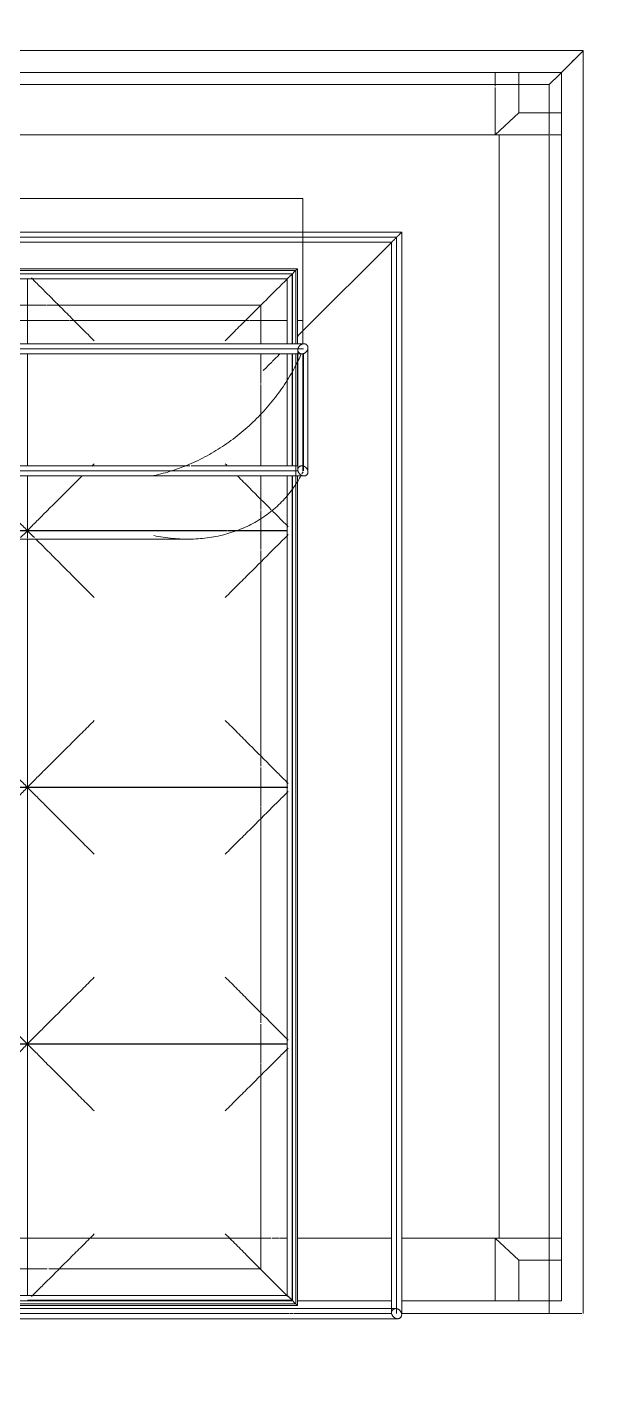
# Model space of a CAD drawing. Header units: inches. Extents: x -2349 to 1043, y -456 to 2193.
# Drawn here: x 796.83 to 814.98, y 405.72 to 448.45 of the extents above; entities that cross this region are included whole.
import ezdxf

# ---------------------------------------------------------------- set-up
doc = ezdxf.new("R2010")
doc.units = ezdxf.units.IN
doc.header["$MEASUREMENT"] = 0
doc.linetypes.add('Dash 1_16_', pattern=[0.125, 0.0625, -0.0625])
for name, color, linetype, lineweight in [('A-DETL', 90, 'Continuous', 9), ('A-WALL', 113, 'Continuous', 13), ('G-ANNO-REVC', 71, 'Continuous', 9), ('I-FURN', 30, 'Continuous', 9)]:
    doc.layers.add(name, color=color, linetype=linetype, lineweight=lineweight)

# ---------------------------------------------------------------- blocks, each defined once
blk = doc.blocks.new('Walls 1 - Walls 1-7438491-7TH FLOOR POWER _ SIGNAL')
at = {"layer": 'A-WALL', "lineweight": 9}
blk.add_open_spline([(998.346, 435.411), (994.366, 442.771), (985.118, 457.018), (967.664, 476.529), (946.99, 493.776), (923.524, 508.403), (897.751, 520.107), (870.205, 528.644), (841.456, 533.838), (821.885, 535), (812.099, 535)], degree=3, dxfattribs=at)
blk = doc.blocks.new('REVIT_SLU235C - REVIT_SLU235C-8102932-7TH FLOOR POWER _ SIGNAL')
at = {"layer": 'I-FURN'}
for p, q in [((46.077, 17.98), (-46.219, 17.98)), ((46.077, -21.408), (46.077, 17.98)), ((45.4, 17.302), (-45.541, 17.302)), ((43.331, 17.302), (-43.473, 17.302)), ((43.331, 17.302), (43.331, 16.869)), ((44.073, 17.302), (43.331, 17.302)), ((45.4, 17.302), (44.073, 17.302)), ((44.073, 16.869), (44.073, 17.302)), ((45.4, 17.302), (45.4, -21.003)), ((45.4, 16.036), (45.4, 17.302)), ((-45.159, 16.92), (45.017, 16.92)), ((45.017, 16.92), (-45.159, 16.92)), ((43.331, 16.826), (43.331, 15.356)), ((44.073, 16.036), (44.073, 16.867)), ((45.017, 16.92), (45.017, -21.408)), ((45.017, -21.408), (45.017, 16.92)), ((43.334, 15.356), (44.073, 16.036)), ((44.133, 16.036), (44.073, 16.036)), ((45.017, 16.036), (44.134, 16.036)), ((45.4, 16.036), (45.033, 16.036)), ((45.4, 15.353), (45.4, 16.036)), ((-43.593, 15.353), (43.451, 15.353)), ((43.331, 15.353), (-43.473, 15.353)), ((43.331, 15.353), (43.451, 15.353)), ((43.451, 15.353), (43.451, -19.055)), ((43.451, -19.055), (43.451, 15.353)), ((43.451, 15.353), (45.017, 15.353)), ((45.045, 15.353), (45.4, 15.353)), ((45.4, -19.055), (45.4, 15.353)), ((12.447, 13.366), (37.338, 13.366)), ((37.338, 13.366), (37.338, 12.245)), ((37.338, 13.366), (37.338, 8.831)), ((37.338, 12.319), (12.447, 12.319)), ((12.447, 12.162), (37.338, 12.162)), ((12.447, 12.004), (37.338, 12.004)), ((40.416, 12.319), (37.338, 12.319)), ((37.338, 12.162), (40.259, 12.162)), ((37.338, 12.01), (37.338, 11.267)), ((37.338, 9.241), (40.107, 12.009)), ((37.338, 12.004), (40.101, 12.004)), ((40.101, 12.004), (40.101, -21.378)), ((40.259, 12.162), (40.259, -21.408)), ((40.416, -21.438), (40.416, 12.319)), ((37.166, 11.18), (12.447, 11.18)), ((37.113, 11.127), (12.447, 11.127)), ((37.113, 10.112), (37.113, 11.127)), ((37.166, 9.799), (37.166, 11.18)), ((37.338, 11.267), (37.338, 9.56)), ((37.008, 11.023), (12.447, 11.023)), ((12.447, 11.015), (37.001, 11.015)), ((12.447, 10.865), (36.851, 10.865)), ((20.5, 11.015), (28.75, 11.015)), ((28.75, 11.015), (37, 11.015)), ((28.75, 9.737), (28.75, 10.872)), ((28.75, 9.737), (28.75, 10.872)), ((36.851, 10.865), (36.851, 9.799)), ((37, 11.014), (37, 9.737)), ((37.001, 11.015), (37.001, 9.737)), ((37.009, 9.078), (37.009, 11.022)), ((29.34, 10.039), (28.13, 10.039)), ((29.34, 10.039), (28.13, 10.039)), ((36.024, 10.039), (29.37, 10.039)), ((36.024, 10.039), (29.37, 10.039)), ((36.025, 10.039), (36.025, 9.079)), ((36.025, 9.737), (36.025, 10.039)), ((37.113, 8.831), (37.113, 10.112)), ((30.063, 9.56), (27.422, 9.56)), ((28.75, 8.831), (28.75, 9.737)), ((28.75, 8.831), (28.75, 9.737)), ((35.651, 9.56), (30.078, 9.56)), ((36.025, 9.56), (35.672, 9.56)), ((36.025, 8.831), (36.025, 9.737)), ((36.856, 9.56), (36.04, 9.56)), ((36.851, 9.799), (36.851, 8.831)), ((37, 9.737), (37, 8.831)), ((37.001, 9.737), (37.001, 8.831)), ((37.338, 9.56), (37.16, 9.56)), ((37.166, 8.831), (37.166, 9.799)), ((37.338, 8.831), (37.338, 9.56)), ((36.025, 9.078), (36.025, 8.941)), ((37.009, 8.939), (37.009, 9.078)), ((37.257, 9.16), (37.338, 9.241)), ((37.371, 8.838), (12.414, 8.838)), ((12.599, 8.685), (37.356, 8.685)), ((37.338, 8.681), (12.599, 8.681)), ((36.025, 8.939), (36.025, 8.831)), ((37.009, 8.831), (37.009, 8.912)), ((37.181, 8.648), (37.181, 4.908)), ((37.496, 4.842), (37.496, 8.713)), ((12.48, 8.523), (37.305, 8.523)), ((28.75, 5.025), (28.75, 8.531)), ((28.75, 5.025), (28.75, 8.531)), ((36.025, 7.6), (36.025, 8.527)), ((36.025, 8.524), (36.025, 8.27)), ((36.025, 8.269), (36.025, 8.001)), ((36.851, 8.527), (36.851, 5.025)), ((37, 8.527), (37, 5.025)), ((37.001, 8.527), (37.001, 5.025)), ((37.009, 5.025), (37.009, 8.527)), ((37.113, 5.107), (37.113, 8.527)), ((37.166, 5.025), (37.166, 8.527)), ((37.338, 4.875), (37.338, 8.527)), ((37.338, 4.875), (37.338, 8.527)), ((37.356, 8.533), (37.356, 4.871)), ((36.025, 8), (36.025, 7.6)), ((36.025, 7.566), (36.025, 5.025)), ((36.025, 5.025), (36.025, 7.566)), ((12.6, 4.875), (37.185, 4.875)), ((37.185, 4.871), (12.6, 4.871)), ((33.818, 5.033), (15.929, 5.033)), ((17.099, 4.718), (37.229, 4.718)), ((28.75, 3.014), (28.75, 4.726)), ((28.75, 3.014), (28.75, 4.726)), ((37.187, 5.033), (33.856, 5.033)), ((36.025, 4.722), (36.025, 3.674)), ((36.025, 3.674), (36.025, 4.722)), ((36.851, 4.702), (36.851, 4.131)), ((37, 4.721), (37, 4.349)), ((37.001, 4.721), (37.001, 4.35)), ((37.009, 4.363), (37.009, 4.721)), ((37.113, 4.683), (37.113, 5.107)), ((37.166, 4.592), (37.166, 4.721)), ((37.229, 4.718), (37.371, 4.718)), ((37, 4.349), (37, 3.014)), ((37.001, 4.35), (37.001, -20.989)), ((37.009, -20.997), (37.009, 4.363)), ((37.113, -21.102), (37.113, 4.683)), ((37.166, -21.155), (37.166, 4.592)), ((36.851, 4.131), (36.851, -20.84)), ((36.025, 3.634), (36.025, 3.396)), ((36.025, 3.396), (36.025, 3.634)), ((20.5, 3.014), (28.75, 3.014)), ((20.5, 3.009), (28.75, 3.009)), ((34.964, 3.014), (28.75, 3.014)), ((28.75, 3.009), (28.75, 2.78)), ((28.75, 3.009), (28.75, 2.78)), ((28.75, 3.009), (34.964, 3.009)), ((34.991, 3.009), (35.196, 3.009)), ((35.207, 3.014), (34.992, 3.014)), ((35.196, 3.009), (36.856, 3.009)), ((36.856, 3.014), (35.207, 3.014)), ((36.025, 3.396), (36.025, 3.014)), ((36.025, 3.014), (36.025, 3.396)), ((36.025, 3.009), (36.025, 2.418)), ((36.025, 2.418), (36.025, 3.009)), ((37, -4.992), (37, 3.009)), ((16.038, 2.746), (33.747, 2.746)), ((28.75, 2.747), (28.75, -4.992)), ((28.75, 2.747), (28.75, -4.992)), ((36.025, 2.389), (36.025, -4.332)), ((36.025, -4.332), (36.025, 2.389)), ((36.025, -4.372), (36.025, -4.992)), ((36.025, -4.992), (36.025, -4.372)), ((28.75, -4.992), (20.5, -4.992)), ((20.5, -4.997), (28.75, -4.997)), ((28.75, -4.992), (36.872, -4.992)), ((28.75, -12.998), (28.75, -4.997)), ((28.75, -4.997), (36.872, -4.997)), ((28.75, -4.997), (28.75, -12.998)), ((36.025, -4.997), (36.025, -5.588)), ((36.025, -5.588), (36.025, -4.997)), ((37, -4.997), (37, -12.998)), ((36.025, -5.617), (36.025, -12.338)), ((36.025, -12.338), (36.025, -5.617)), ((36.025, -12.378), (36.025, -12.998)), ((36.025, -12.998), (36.025, -12.378)), ((28.75, -12.998), (20.5, -12.998)), ((20.5, -13.002), (28.75, -13.002)), ((36.86, -12.998), (28.75, -12.998)), ((28.75, -20.845), (28.75, -13.002)), ((28.75, -13.002), (36.86, -13.002)), ((28.75, -13.002), (28.75, -20.845)), ((36.025, -13.002), (36.025, -13.594)), ((36.025, -13.594), (36.025, -13.002)), ((37, -13.002), (37, -20.989)), ((36.025, -13.622), (36.025, -20.014)), ((36.025, -20.014), (36.025, -13.622)), ((36.025, -19.055), (-36.239, -19.055)), ((-36.239, -19.055), (36.025, -19.055)), ((36.345, -19.055), (36.025, -19.055)), ((36.025, -19.055), (36.345, -19.055)), ((36.601, -19.055), (36.38, -19.055)), ((36.38, -19.055), (36.601, -19.055)), ((36.831, -19.055), (36.621, -19.055)), ((36.621, -19.055), (36.831, -19.055)), ((37.251, -19.055), (37.175, -19.055)), ((37.175, -19.055), (37.251, -19.055)), ((40.108, -19.055), (37.257, -19.055)), ((37.257, -19.055), (40.108, -19.055)), ((43.331, -19.055), (40.41, -19.055)), ((40.41, -19.055), (43.451, -19.055)), ((43.451, -19.055), (43.331, -19.055)), ((43.331, -19.057), (43.331, -21.003)), ((44.073, -19.737), (43.334, -19.057)), ((45.4, -19.055), (43.451, -19.055)), ((45.4, -19.737), (45.4, -19.055)), ((29.37, -20.014), (28.161, -20.014)), ((28.161, -20.014), (29.37, -20.014)), ((36.01, -20.014), (29.413, -20.014)), ((29.413, -20.014), (36.01, -20.014)), ((44.073, -19.737), (45.4, -19.737)), ((44.073, -21.003), (44.073, -19.737)), ((45.4, -21.003), (45.4, -19.737)), ((36.851, -20.84), (-37.1, -20.84)), ((-37.415, -21.155), (37.166, -21.155)), ((-37.363, -21.102), (37.113, -21.102)), ((36.363, -21.003), (-36.505, -21.003)), ((-36.505, -21.003), (36.363, -21.003)), ((36.098, -21.25), (-36.239, -21.25)), ((28.75, -21.003), (20.5, -21.003)), ((37, -21.003), (28.75, -21.003)), ((28.755, -20.998), (36.363, -20.998)), ((36.986, -20.989), (28.764, -20.989)), ((36.367, -20.998), (36.618, -20.998)), ((36.618, -21.003), (36.367, -21.003)), ((36.367, -21.003), (36.618, -21.003)), ((36.621, -20.998), (36.846, -20.998)), ((36.846, -21.003), (36.621, -21.003)), ((36.621, -21.003), (36.846, -21.003)), ((36.849, -20.998), (36.995, -20.998)), ((37, -21.003), (36.849, -21.003)), ((36.849, -21.003), (37, -21.003)), ((37.256, -21.003), (37.175, -21.003)), ((37.175, -21.003), (37.256, -21.003)), ((40.107, -21.003), (37.257, -21.003)), ((37.257, -21.003), (40.107, -21.003)), ((40.229, -21.25), (37.257, -21.25)), ((45.4, -21.003), (40.411, -21.003)), ((40.411, -21.003), (43.331, -21.003)), ((43.331, -21.003), (44.073, -21.003)), ((44.073, -21.003), (45.4, -21.003)), ((-36.239, -21.408), (36.098, -21.408)), ((36.098, -21.408), (-36.239, -21.408)), ((-36.239, -21.565), (36.098, -21.565)), ((36.098, -21.408), (36.208, -21.408)), ((36.209, -21.408), (36.098, -21.408)), ((36.208, -21.408), (36.91, -21.408)), ((36.915, -21.408), (36.209, -21.408)), ((36.945, -21.408), (37.017, -21.408)), ((37.019, -21.408), (36.95, -21.408)), ((37.047, -21.408), (37.103, -21.408)), ((37.11, -21.408), (37.049, -21.408)), ((37.103, -21.408), (40.105, -21.408)), ((37.257, -21.408), (37.11, -21.408)), ((40.105, -21.408), (37.257, -21.408)), ((37.257, -21.565), (40.289, -21.565)), ((40.411, -21.408), (45.017, -21.408)), ((45.017, -21.408), (40.411, -21.408)), ((45.017, -21.408), (46.035, -21.408)), ((46.035, -21.408), (45.017, -21.408))]:
    blk.add_line(p, q, dxfattribs=at)
at = {"layer": 'I-FURN', "flags": 128}
for points in [[(36.098, -21.25), (36.145, -21.25), (36.192, -21.25), (36.239, -21.25), (36.286, -21.25), (36.332, -21.25), (36.378, -21.25), (36.424, -21.25), (36.469, -21.25), (36.514, -21.25), (36.557, -21.25), (36.601, -21.25), (36.643, -21.25), (36.684, -21.25), (36.725, -21.25), (36.764, -21.25), (36.803, -21.25), (36.84, -21.25), (36.876, -21.25), (36.911, -21.25), (36.945, -21.25), (36.977, -21.25), (37.008, -21.25), (37.037, -21.25), (37.065, -21.25), (37.091, -21.25), (37.116, -21.25), (37.139, -21.25), (37.161, -21.25), (37.18, -21.25), (37.198, -21.25), (37.215, -21.25), (37.229, -21.25), (37.242, -21.25), (37.252, -21.25), (37.257, -21.25)], [(37.257, -21.565), (37.247, -21.565), (37.235, -21.565), (37.222, -21.565), (37.206, -21.565), (37.189, -21.565), (37.17, -21.565), (37.149, -21.565), (37.127, -21.565), (37.103, -21.565), (37.078, -21.565), (37.051, -21.565), (37.022, -21.565), (36.992, -21.565), (36.96, -21.565), (36.927, -21.565), (36.893, -21.565), (36.857, -21.565), (36.821, -21.565), (36.783, -21.565), (36.744, -21.565), (36.704, -21.565), (36.663, -21.565), (36.621, -21.565), (36.578, -21.565), (36.534, -21.565), (36.49, -21.565), (36.445, -21.565), (36.4, -21.565), (36.354, -21.565), (36.308, -21.565), (36.261, -21.565), (36.214, -21.565), (36.167, -21.565), (36.12, -21.565), (36.098, -21.565)]]:
    blk.add_lwpolyline(points, dxfattribs=at)
at = {"layer": 'I-FURN'}
for points, knots in [([(45.017, 16.92), (45.582, 17.483), (46.092, 17.995), (46.091, 17.994), (46.035, 17.937)], [0, 0, 0, 0, 0.4, 0.6, 0.6, 0.6, 0.6]), ([(40.101, 12.004), (40.101, 12.004), (40.104, 12.007), (40.113, 12.016), (40.122, 12.025), (40.132, 12.034), (40.14, 12.043), (40.15, 12.052), (40.163, 12.065), (40.177, 12.08), (40.189, 12.092), (40.199, 12.101), (40.208, 12.111), (40.218, 12.121), (40.228, 12.131), (40.238, 12.141), (40.249, 12.151), (40.259, 12.162), (40.269, 12.172), (40.279, 12.182), (40.29, 12.192), (40.3, 12.202), (40.309, 12.212), (40.319, 12.222), (40.329, 12.231), (40.338, 12.24), (40.346, 12.249), (40.358, 12.26), (40.368, 12.271), (40.377, 12.28), (40.386, 12.289), (40.396, 12.298), (40.405, 12.307), (40.414, 12.316), (40.416, 12.319), (40.416, 12.319)], [0, 0, 0, 0, 0.083333, 0.125, 0.166667, 0.208333, 0.229167, 0.25, 0.291667, 0.333333, 0.354167, 0.375, 0.395833, 0.416667, 0.4375, 0.458333, 0.479167, 0.5, 0.520833, 0.541667, 0.5625, 0.583333, 0.604167, 0.625, 0.645833, 0.666667, 0.6875, 0.708333, 0.75, 0.770833, 0.791667, 0.833333, 0.875, 0.916667, 1, 1, 1, 1]), ([(40.218, 12.121), (40.215, 12.117), (40.208, 12.111), (40.199, 12.101), (40.189, 12.092), (40.18, 12.083), (40.171, 12.074), (40.16, 12.063), (40.15, 12.052), (40.14, 12.043), (40.132, 12.034), (40.122, 12.025), (40.113, 12.016), (40.104, 12.007), (40.101, 12.004), (40.101, 12.004)], [0.5833333, 0.5833333, 0.5833333, 0.5833333, 0.6041667, 0.625, 0.6458333, 0.6666667, 0.6875, 0.7083333, 0.75, 0.7708333, 0.7916667, 0.8333333, 0.875, 0.9166667, 1, 1, 1, 1]), ([(40.416, 12.319), (40.416, 12.319), (40.414, 12.316), (40.405, 12.307), (40.396, 12.298), (40.386, 12.289), (40.377, 12.28), (40.368, 12.271), (40.355, 12.258), (40.341, 12.243), (40.329, 12.231), (40.319, 12.222), (40.309, 12.212), (40.3, 12.202), (40.29, 12.192), (40.279, 12.182), (40.269, 12.172), (40.259, 12.162), (40.249, 12.151), (40.238, 12.141), (40.228, 12.131), (40.221, 12.124), (40.218, 12.121)], [0, 0, 0, 0, 0.0833333, 0.125, 0.1666667, 0.2083333, 0.2291667, 0.25, 0.2916667, 0.3333333, 0.3541667, 0.375, 0.3958333, 0.4166667, 0.4375, 0.4583333, 0.4791667, 0.5, 0.5208333, 0.5416667, 0.5625, 0.5833333, 0.5833333, 0.5833333, 0.5833333]), ([(37.008, 11.022), (37.022, 11.036), (37.043, 11.057), (37.069, 11.083), (37.084, 11.098), (37.096, 11.11), (37.107, 11.121), (37.118, 11.131), (37.127, 11.141), (37.136, 11.15), (37.145, 11.159), (37.154, 11.168), (37.163, 11.177), (37.166, 11.18), (37.166, 11.18)], [-1, -1, -1, -1, -0.9166667, -0.875, -0.8333333, -0.8125, -0.7916667, -0.75, -0.7291667, -0.7083333, -0.6666667, -0.625, -0.5833333, -0.5, -0.5, -0.5, -0.5]), ([(37.166, 11.18), (37.166, 11.18), (37.163, 11.177), (37.154, 11.168), (37.145, 11.159), (37.136, 11.15), (37.127, 11.141), (37.118, 11.131), (37.107, 11.121), (37.096, 11.11), (37.084, 11.098), (37.069, 11.083), (37.043, 11.057), (37.022, 11.036), (37.008, 11.022)], [-0.5, -0.5, -0.5, -0.5, -0.4166667, -0.375, -0.3333333, -0.2916667, -0.2708333, -0.25, -0.2083333, -0.1875, -0.1666667, -0.125, -0.0833333, 0, 0, 0, 0]), ([(29.897, 9.868), (29.715, 10.05), (29.42, 10.343), (29.089, 10.679), (28.932, 10.835), (28.874, 10.892)], [-0.5838406, -0.5838406, -0.5838406, -0.5838406, -0.3333333, -0.1666667, -0.0696455, -0.0696455, -0.0696455, -0.0696455]), ([(36.88, 10.892), (36.823, 10.835), (36.663, 10.674), (36.33, 10.346), (36.035, 10.049), (35.853, 9.867)], [0.0696455, 0.0696455, 0.0696455, 0.0696455, 0.1666667, 0.3333333, 0.5838406, 0.5838406, 0.5838406, 0.5838406]), ([(36.872, 10.886), (36.869, 10.882), (36.863, 10.876), (36.854, 10.868), (36.851, 10.865), (36.851, 10.865)], [-0.6666667, -0.6666667, -0.6666667, -0.6666667, -0.625, -0.5833333, -0.5, -0.5, -0.5, -0.5]), ([(36.856, 10.87), (36.858, 10.872), (36.863, 10.876), (36.872, 10.886), (36.881, 10.895), (36.89, 10.904), (36.899, 10.913), (36.91, 10.924), (36.921, 10.935), (36.932, 10.946), (36.948, 10.962), (36.974, 10.988), (36.994, 11.009), (37.008, 11.022)], [-0.4166667, -0.4166667, -0.4166667, -0.4166667, -0.375, -0.3333333, -0.2916667, -0.2708333, -0.25, -0.2083333, -0.1875, -0.1666667, -0.125, -0.0833333, 0, 0, 0, 0]), ([(37.008, 11.022), (36.994, 11.009), (36.974, 10.988), (36.948, 10.962), (36.932, 10.946), (36.921, 10.935), (36.91, 10.924), (36.899, 10.913), (36.89, 10.904), (36.881, 10.895), (36.875, 10.889), (36.872, 10.886)], [-1, -1, -1, -1, -0.9166667, -0.875, -0.8333333, -0.8125, -0.7916667, -0.75, -0.7291667, -0.7083333, -0.6666667, -0.6666667, -0.6666667, -0.6666667]), ([(30.832, 8.933), (30.702, 9.06), (30.447, 9.314), (30.139, 9.626), (29.957, 9.808), (29.897, 9.868)], [-1, -1, -1, -1, -0.8333333, -0.6666667, -0.5838406, -0.5838406, -0.5838406, -0.5838406]), ([(35.854, 9.868), (35.794, 9.808), (35.611, 9.626), (35.299, 9.318), (35.045, 9.063), (34.919, 8.933)], [0.5838406, 0.5838406, 0.5838406, 0.5838406, 0.6666667, 0.8333333, 1, 1, 1, 1]), ([(37.259, 8.531), (37.256, 8.532), (37.251, 8.534), (37.239, 8.54), (37.229, 8.547), (37.22, 8.554), (37.211, 8.563), (37.201, 8.575), (37.192, 8.591), (37.183, 8.615), (37.181, 8.635), (37.181, 8.648)], [0.6666667, 0.6666667, 0.6666667, 0.6666667, 0.6875, 0.7083333, 0.75, 0.7708333, 0.7916667, 0.8333333, 0.875, 0.9166667, 1, 1, 1, 1]), ([(37.186, 8.689), (37.188, 8.696), (37.192, 8.71), (37.201, 8.73), (37.211, 8.746), (37.22, 8.758), (37.229, 8.769), (37.242, 8.783), (37.256, 8.796), (37.268, 8.804), (37.278, 8.811), (37.287, 8.816), (37.297, 8.821), (37.307, 8.826), (37.318, 8.829), (37.328, 8.832), (37.335, 8.834), (37.338, 8.835)], [0.0833333, 0.0833333, 0.0833333, 0.0833333, 0.125, 0.1666667, 0.2083333, 0.2291667, 0.25, 0.2916667, 0.3333333, 0.3541667, 0.375, 0.3958333, 0.4166667, 0.4375, 0.4583333, 0.4791667, 0.5, 0.5, 0.5, 0.5]), ([(37.496, 8.713), (37.496, 8.7), (37.493, 8.679), (37.484, 8.652), (37.475, 8.632), (37.465, 8.616), (37.457, 8.604), (37.447, 8.592), (37.434, 8.578), (37.42, 8.566), (37.408, 8.557), (37.398, 8.551), (37.389, 8.545), (37.379, 8.54), (37.369, 8.536), (37.359, 8.532), (37.348, 8.529), (37.338, 8.527), (37.328, 8.525), (37.318, 8.524), (37.307, 8.523), (37.301, 8.523), (37.297, 8.523)], [0, 0, 0, 0, 0.0833333, 0.125, 0.1666667, 0.2083333, 0.2291667, 0.25, 0.2916667, 0.3333333, 0.3541667, 0.375, 0.3958333, 0.4166667, 0.4375, 0.4583333, 0.4791667, 0.5, 0.5208333, 0.5416667, 0.5625, 0.5833333, 0.5833333, 0.5833333, 0.5833333]), ([(37.338, 8.835), (37.342, 8.835), (37.348, 8.837), (37.359, 8.838), (37.366, 8.838), (37.37, 8.838), (37.371, 8.838)], [0.5, 0.5, 0.5, 0.5, 0.52083333, 0.54166667, 0.5625, 0.56666667, 0.56666667, 0.56666667, 0.56666667]), ([(37.371, 8.838), (37.374, 8.838), (37.38, 8.838), (37.389, 8.837), (37.398, 8.836), (37.408, 8.833), (37.417, 8.831), (37.426, 8.827), (37.437, 8.822), (37.447, 8.815), (37.457, 8.807), (37.465, 8.798), (37.475, 8.786), (37.484, 8.77), (37.493, 8.747), (37.496, 8.727), (37.496, 8.713)], [0.5666667, 0.5666667, 0.5666667, 0.5666667, 0.5833333, 0.6041667, 0.625, 0.6458333, 0.6666667, 0.6875, 0.7083333, 0.75, 0.7708333, 0.7916667, 0.8333333, 0.875, 0.9166667, 1, 1, 1, 1]), ([(37.287, 8.522), (37.226, 8.384), (37.068, 8.059), (36.771, 7.561), (36.389, 7.04), (36.029, 6.636), (35.719, 6.334), (35.477, 6.119), (35.225, 5.915), (34.965, 5.725), (34.697, 5.548), (34.331, 5.33), (33.859, 5.094), (33.276, 4.874), (32.883, 4.77), (32.686, 4.728)], [0.0282177, 0.0282177, 0.0282177, 0.0282177, 0.1, 0.2, 0.3, 0.4, 0.45, 0.5, 0.55, 0.6, 0.65, 0.7, 0.8, 0.9, 1, 1, 1, 1]), ([(28.75, 3.014), (28.654, 3.107), (28.454, 3.306), (28.028, 3.738), (27.546, 4.215), (27.173, 4.593), (27.044, 4.722), (27.041, 4.725)], [0, 0, 0, 0, 0.1666667, 0.3333333, 0.6666667, 0.8333333, 0.837671, 0.837671, 0.837671, 0.837671]), ([(28.75, 3.014), (28.844, 3.11), (29.042, 3.309), (29.474, 3.736), (29.951, 4.217), (30.328, 4.589), (30.456, 4.717), (30.458, 4.719)], [0, 0, 0, 0, 0.1666667, 0.3333333, 0.6666667, 0.8333333, 0.8361682, 0.8361682, 0.8361682, 0.8361682]), ([(32.686, 2.857), (32.886, 2.816), (33.282, 2.757), (33.857, 2.735), (34.425, 2.783), (34.879, 2.879), (35.224, 2.988), (35.477, 3.087), (35.72, 3.201), (35.952, 3.332), (36.172, 3.477), (36.453, 3.69), (36.772, 3.991), (37.061, 4.362), (37.218, 4.616), (37.278, 4.723)], [-1, -1, -1, -1, -0.9, -0.8, -0.7, -0.6, -0.55, -0.5, -0.45, -0.4, -0.35, -0.3, -0.2, -0.1, -0.0312814, -0.0312814, -0.0312814, -0.0312814]), ([(36.352, 3.661), (36.138, 3.877), (35.785, 4.225), (35.426, 4.591), (35.299, 4.718), (35.297, 4.719)], [0.3471064, 0.3471064, 0.3471064, 0.3471064, 0.6666667, 0.8333333, 0.8349881, 0.8349881, 0.8349881, 0.8349881]), ([(37.181, 4.908), (37.181, 4.921), (37.183, 4.941), (37.192, 4.965), (37.198, 4.975), (37.202, 4.98)], [0, 0, 0, 0, 0.0833333, 0.125, 0.1666667, 0.1666667, 0.1666667, 0.1666667]), ([(37.259, 4.758), (37.256, 4.76), (37.251, 4.765), (37.239, 4.775), (37.229, 4.786), (37.22, 4.798), (37.211, 4.81), (37.201, 4.826), (37.192, 4.846), (37.183, 4.874), (37.181, 4.894), (37.181, 4.908)], [0.6666667, 0.6666667, 0.6666667, 0.6666667, 0.6875, 0.7083333, 0.75, 0.7708333, 0.7916667, 0.8333333, 0.875, 0.9166667, 1, 1, 1, 1]), ([(37.202, 4.98), (37.205, 4.986), (37.211, 4.993), (37.22, 5.001), (37.229, 5.009), (37.242, 5.018), (37.256, 5.024), (37.268, 5.028), (37.278, 5.03), (37.288, 5.032), (37.297, 5.032), (37.303, 5.033), (37.305, 5.033)], [0.1666667, 0.1666667, 0.1666667, 0.1666667, 0.2083333, 0.2291667, 0.25, 0.2916667, 0.3333333, 0.3541667, 0.375, 0.3958333, 0.4166667, 0.4333333, 0.4333333, 0.4333333, 0.4333333]), ([(37.496, 4.842), (37.496, 4.829), (37.493, 4.809), (37.484, 4.786), (37.475, 4.769), (37.465, 4.757), (37.457, 4.749), (37.447, 4.741), (37.434, 4.733), (37.42, 4.726), (37.408, 4.722), (37.398, 4.72), (37.389, 4.719), (37.379, 4.718), (37.369, 4.717), (37.359, 4.718), (37.348, 4.719), (37.338, 4.721), (37.328, 4.723), (37.318, 4.726), (37.307, 4.73), (37.297, 4.735), (37.288, 4.74), (37.278, 4.745), (37.268, 4.751), (37.262, 4.756), (37.259, 4.758)], [0, 0, 0, 0, 0.0833333, 0.125, 0.1666667, 0.2083333, 0.2291667, 0.25, 0.2916667, 0.3333333, 0.3541667, 0.375, 0.3958333, 0.4166667, 0.4375, 0.4583333, 0.4791667, 0.5, 0.5208333, 0.5416667, 0.5625, 0.5833333, 0.6041667, 0.625, 0.6458333, 0.6666667, 0.6666667, 0.6666667, 0.6666667]), ([(37.305, 5.033), (37.306, 5.033), (37.31, 5.033), (37.318, 5.032), (37.328, 5.031), (37.335, 5.03), (37.338, 5.029)], [0.43333333, 0.43333333, 0.43333333, 0.43333333, 0.4375, 0.45833333, 0.47916667, 0.5, 0.5, 0.5, 0.5]), ([(37.338, 5.029), (37.342, 5.028), (37.348, 5.027), (37.359, 5.024), (37.369, 5.02), (37.379, 5.015), (37.389, 5.01), (37.398, 5.005), (37.408, 4.999), (37.417, 4.992), (37.426, 4.985), (37.437, 4.975), (37.447, 4.964), (37.457, 4.952), (37.465, 4.94), (37.475, 4.924), (37.484, 4.904), (37.493, 4.876), (37.496, 4.856), (37.496, 4.842)], [0.5, 0.5, 0.5, 0.5, 0.5208333, 0.5416667, 0.5625, 0.5833333, 0.6041667, 0.625, 0.6458333, 0.6666667, 0.6875, 0.7083333, 0.75, 0.7708333, 0.7916667, 0.8333333, 0.875, 0.9166667, 1, 1, 1, 1]), ([(36.878, 3.134), (36.82, 3.191), (36.66, 3.351), (36.492, 3.522), (36.38, 3.634)], [0.0694635, 0.0694635, 0.0694635, 0.0694635, 0.1666667, 0.3333333, 0.3333333, 0.3333333, 0.3333333]), ([(30.832, 0.927), (30.702, 1.054), (30.447, 1.308), (29.954, 1.808), (29.472, 2.285), (29.136, 2.626), (29.017, 2.744), (29.001, 2.76)], [-1, -1, -1, -1, -0.8333333, -0.6666667, -0.3333333, -0.1666667, -0.140883, -0.140883, -0.140883, -0.140883]), ([(36.88, 2.887), (36.823, 2.829), (36.663, 2.669), (36.276, 2.287), (35.799, 1.805), (35.299, 1.312), (35.045, 1.057), (34.919, 0.927)], [0.0694635, 0.0694635, 0.0694635, 0.0694635, 0.1666667, 0.3333333, 0.6666667, 0.8333333, 1, 1, 1, 1]), ([(28.75, -4.992), (28.654, -4.898), (28.454, -4.7), (28.028, -4.268), (27.546, -3.791), (27.053, -3.291), (26.798, -3.037), (26.669, -2.911)], [0, 0, 0, 0, 0.166667, 0.333333, 0.666667, 0.833333, 1, 1, 1, 1]), ([(28.75, -4.992), (28.844, -4.896), (29.042, -4.696), (29.474, -4.27), (29.951, -3.788), (30.451, -3.295), (30.705, -3.04), (30.832, -2.911)], [0, 0, 0, 0, 0.166667, 0.333333, 0.666667, 0.833333, 1, 1, 1, 1]), ([(36.878, -4.872), (36.82, -4.815), (36.66, -4.655), (36.278, -4.268), (35.796, -3.791), (35.303, -3.291), (35.048, -3.037), (34.919, -2.911)], [0.0694635, 0.0694635, 0.0694635, 0.0694635, 0.1666667, 0.3333333, 0.6666667, 0.8333333, 1, 1, 1, 1]), ([(28.75, -4.997), (28.656, -5.093), (28.458, -5.292), (28.026, -5.719), (27.549, -6.201), (27.049, -6.694), (26.795, -6.949), (26.669, -7.078)], [0, 0, 0, 0, 0.166667, 0.333333, 0.666667, 0.833333, 1, 1, 1, 1]), ([(30.832, -7.078), (30.702, -6.951), (30.447, -6.698), (29.954, -6.198), (29.472, -5.721), (29.046, -5.289), (28.846, -5.091), (28.75, -4.997)], [-1, -1, -1, -1, -0.833333, -0.666667, -0.333333, -0.166667, 0, 0, 0, 0]), ([(36.88, -5.119), (36.823, -5.177), (36.663, -5.337), (36.276, -5.719), (35.799, -6.201), (35.299, -6.694), (35.045, -6.949), (34.919, -7.078)], [0.0694635, 0.0694635, 0.0694635, 0.0694635, 0.1666667, 0.3333333, 0.6666667, 0.8333333, 1, 1, 1, 1]), ([(28.75, -12.998), (28.654, -12.904), (28.454, -12.706), (28.028, -12.273), (27.546, -11.797), (27.053, -11.297), (26.798, -11.043), (26.669, -10.916)], [0, 0, 0, 0, 0.166667, 0.333333, 0.666667, 0.833333, 1, 1, 1, 1]), ([(28.75, -12.998), (28.844, -12.902), (29.042, -12.702), (29.474, -12.276), (29.951, -11.794), (30.451, -11.301), (30.705, -11.046), (30.832, -10.916)], [0, 0, 0, 0, 0.166667, 0.333333, 0.666667, 0.833333, 1, 1, 1, 1]), ([(36.878, -12.878), (36.82, -12.821), (36.66, -12.661), (36.278, -12.273), (35.796, -11.797), (35.303, -11.297), (35.048, -11.043), (34.919, -10.916)], [0.0694635, 0.0694635, 0.0694635, 0.0694635, 0.1666667, 0.3333333, 0.6666667, 0.8333333, 1, 1, 1, 1]), ([(28.75, -13.002), (28.656, -13.098), (28.458, -13.298), (28.026, -13.724), (27.549, -14.206), (27.049, -14.699), (26.795, -14.955), (26.669, -15.084)], [0, 0, 0, 0, 0.166667, 0.333333, 0.666667, 0.833333, 1, 1, 1, 1]), ([(30.832, -15.084), (30.702, -14.957), (30.447, -14.703), (29.954, -14.204), (29.472, -13.727), (29.046, -13.294), (28.846, -13.096), (28.75, -13.002)], [-1, -1, -1, -1, -0.833333, -0.666667, -0.333333, -0.166667, 0, 0, 0, 0]), ([(36.88, -13.124), (36.823, -13.182), (36.663, -13.343), (36.276, -13.724), (35.799, -14.206), (35.299, -14.699), (35.045, -14.955), (34.919, -15.084)], [0.0694635, 0.0694635, 0.0694635, 0.0694635, 0.1666667, 0.3333333, 0.6666667, 0.8333333, 1, 1, 1, 1]), ([(28.877, -20.874), (28.932, -20.819), (29.09, -20.661), (29.474, -20.281), (29.951, -19.8), (30.451, -19.307), (30.705, -19.051), (30.832, -18.922)], [0.0735639, 0.0735639, 0.0735639, 0.0735639, 0.1666667, 0.3333333, 0.6666667, 0.8333333, 1, 1, 1, 1]), ([(36.871, -20.876), (36.815, -20.821), (36.657, -20.664), (36.278, -20.279), (35.796, -19.802), (35.303, -19.303), (35.048, -19.049), (34.919, -18.922)], [0.0735639, 0.0735639, 0.0735639, 0.0735639, 0.1666667, 0.3333333, 0.6666667, 0.8333333, 1, 1, 1, 1]), ([(37.008, -20.997), (36.995, -20.983), (36.974, -20.963), (36.948, -20.937), (36.933, -20.921), (36.921, -20.91), (36.91, -20.898), (36.899, -20.888), (36.89, -20.879), (36.881, -20.87), (36.872, -20.86), (36.862, -20.851), (36.854, -20.842), (36.851, -20.84), (36.851, -20.84)], [0, 0, 0, 0, 0.0833333, 0.125, 0.1666667, 0.1875, 0.2083333, 0.25, 0.2708333, 0.2916667, 0.3333333, 0.375, 0.4166667, 0.5, 0.5, 0.5, 0.5]), ([(36.851, -20.84), (36.851, -20.84), (36.854, -20.842), (36.862, -20.851), (36.869, -20.857), (36.872, -20.861)], [0.5, 0.5, 0.5, 0.5, 0.5833333, 0.625, 0.6666667, 0.6666667, 0.6666667, 0.6666667]), ([(36.872, -20.861), (36.875, -20.864), (36.881, -20.87), (36.89, -20.879), (36.899, -20.888), (36.912, -20.901), (36.927, -20.915), (36.939, -20.927), (36.951, -20.94), (36.974, -20.963), (36.995, -20.983), (37.008, -20.997)], [0.6666667, 0.6666667, 0.6666667, 0.6666667, 0.7083333, 0.7291667, 0.75, 0.7916667, 0.8333333, 0.8541667, 0.875, 0.9166667, 1, 1, 1, 1]), ([(37.166, -21.155), (37.166, -21.155), (37.163, -21.152), (37.154, -21.143), (37.145, -21.134), (37.136, -21.124), (37.127, -21.116), (37.117, -21.106), (37.105, -21.093), (37.09, -21.079), (37.078, -21.067), (37.066, -21.054), (37.043, -21.031), (37.022, -21.011), (37.008, -20.997)], [0.5, 0.5, 0.5, 0.5, 0.5833333, 0.625, 0.6666667, 0.7083333, 0.7291667, 0.75, 0.7916667, 0.8333333, 0.8541667, 0.875, 0.9166667, 1, 1, 1, 1]), ([(37.008, -20.997), (37.022, -21.011), (37.043, -21.031), (37.069, -21.058), (37.084, -21.073), (37.096, -21.085), (37.107, -21.096), (37.117, -21.106), (37.127, -21.116), (37.136, -21.124), (37.145, -21.134), (37.154, -21.143), (37.163, -21.152), (37.166, -21.155), (37.166, -21.155)], [0, 0, 0, 0, 0.0833333, 0.125, 0.1666667, 0.1875, 0.2083333, 0.25, 0.2708333, 0.2916667, 0.3333333, 0.375, 0.4166667, 0.5, 0.5, 0.5, 0.5]), ([(40.229, -21.25), (40.225, -21.25), (40.215, -21.251), (40.198, -21.253), (40.18, -21.259), (40.163, -21.267), (40.147, -21.277), (40.136, -21.288), (40.128, -21.297), (40.121, -21.307), (40.113, -21.321), (40.104, -21.345), (40.101, -21.364), (40.101, -21.378)], [0.5611111, 0.5611111, 0.5611111, 0.5611111, 0.5833333, 0.625, 0.6666667, 0.7083333, 0.75, 0.7916667, 0.8125, 0.8333333, 0.875, 0.9166667, 1, 1, 1, 1]), ([(40.411, -21.397), (40.409, -21.39), (40.406, -21.38), (40.4, -21.366), (40.395, -21.357), (40.39, -21.347), (40.382, -21.334), (40.373, -21.323), (40.363, -21.312), (40.352, -21.301), (40.341, -21.291), (40.329, -21.283), (40.316, -21.275), (40.3, -21.266), (40.279, -21.258), (40.256, -21.252), (40.239, -21.25), (40.229, -21.25)], [0.0833333, 0.0833333, 0.0833333, 0.0833333, 0.125, 0.1458333, 0.1666667, 0.1875, 0.2083333, 0.25, 0.2708333, 0.2916667, 0.3333333, 0.3541667, 0.375, 0.4166667, 0.4583333, 0.5, 0.5611111, 0.5611111, 0.5611111, 0.5611111]), ([(40.101, -21.378), (40.101, -21.392), (40.104, -21.412), (40.112, -21.436), (40.117, -21.449), (40.122, -21.459), (40.128, -21.469), (40.136, -21.481), (40.145, -21.493), (40.155, -21.504), (40.166, -21.515), (40.177, -21.525), (40.189, -21.533), (40.202, -21.541), (40.218, -21.55), (40.238, -21.558), (40.266, -21.565), (40.293, -21.566), (40.319, -21.563), (40.338, -21.557), (40.355, -21.549), (40.371, -21.539), (40.382, -21.528), (40.39, -21.519), (40.397, -21.509), (40.405, -21.495), (40.414, -21.471), (40.416, -21.452), (40.416, -21.438)], [0, 0, 0, 0, 0.083333, 0.125, 0.145833, 0.166667, 0.1875, 0.208333, 0.25, 0.270833, 0.291667, 0.333333, 0.354167, 0.375, 0.416667, 0.458333, 0.5, 0.583333, 0.625, 0.666667, 0.708333, 0.75, 0.791667, 0.8125, 0.833333, 0.875, 0.916667, 1, 1, 1, 1])]:
    blk.add_open_spline(points, degree=3, knots=knots, dxfattribs=at)
for points in [[(46.035, 17.937), (45.921, 17.823), (45.582, 17.483), (45.017, 16.92)], [(36.851, 10.865), (36.851, 10.865), (36.853, 10.867), (36.856, 10.87)], [(37.175, 9.078), (37.212, 9.115), (37.239, 9.142), (37.257, 9.16)], [(37.181, 8.648), (37.181, 8.661), (37.182, 8.675), (37.186, 8.689)], [(36.1, 8.003), (36.191, 8.093), (36.28, 8.182), (36.367, 8.269)], [(36.381, 8.283), (36.463, 8.366), (36.545, 8.447), (36.621, 8.524)], [(37.297, 8.523), (37.294, 8.524), (37.287, 8.524), (37.278, 8.526), (37.268, 8.528), (37.262, 8.53), (37.259, 8.531)], [(30.761, 5.023), (30.784, 5.047), (30.808, 5.071), (30.832, 5.095)], [(34.965, 5.05), (34.95, 5.065), (34.934, 5.08), (34.919, 5.095)], [(37.308, 4.778), (37.319, 4.799), (37.33, 4.82), (37.341, 4.842)], [(28.75, 3.009), (28.681, 2.939), (28.61, 2.866), (28.536, 2.792)], [(28.97, 2.792), (28.895, 2.867), (28.821, 2.939), (28.75, 3.009)], [(40.416, -21.438), (40.416, -21.424), (40.414, -21.411), (40.411, -21.397)]]:
    blk.add_open_spline(points, degree=3, dxfattribs=at)
blk = doc.blocks.new('Family - ___-9782845-7TH FLOOR POWER _ SIGNAL')
at = {"layer": 'G-ANNO-REVC'}
blk.add_arc((775.473, 386.526), 23.8, 0, 154.7912, dxfattribs=at)

msp = doc.modelspace()

# ---------------------------------------------------------------- linework, layer by layer
at = {"layer": 'A-DETL', "linetype": 'Dash 1_16_'}
msp.add_ellipse((812.079, 367.346), major_axis=(-150, 0), ratio=0.72, dxfattribs=at)

# ---------------------------------------------------------------- block references
at = {"layer": 'A-WALL', "lineweight": 9}
msp.add_blockref('Walls 1 - Walls 1-7438491-7TH FLOOR POWER _ SIGNAL', (0, 0), dxfattribs=at)
at = {"layer": 'G-ANNO-REVC'}
msp.add_blockref('Family - ___-9782845-7TH FLOOR POWER _ SIGNAL', (0, 0), dxfattribs=at)
at = {"layer": 'I-FURN'}
msp.add_blockref('REVIT_SLU235C - REVIT_SLU235C-8102932-7TH FLOOR POWER _ SIGNAL', (768.079, 429.75), dxfattribs=at)

doc.saveas('drawing.dxf')
